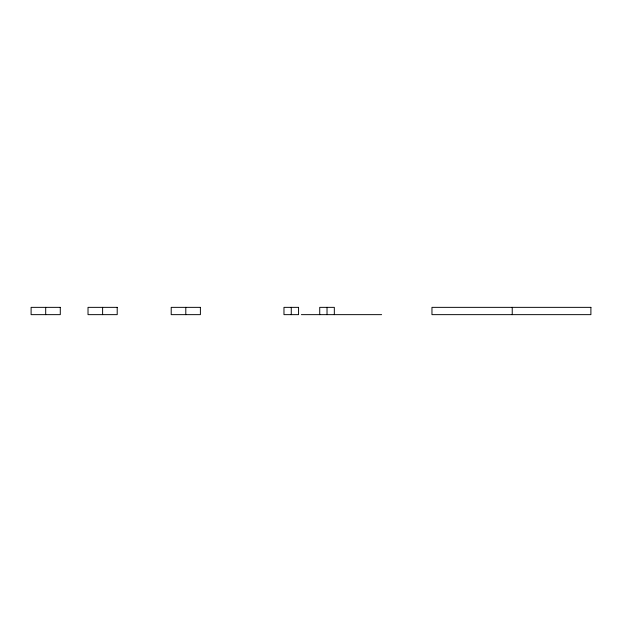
<?xml version="1.0" encoding="UTF-8"?>
<svg xmlns="http://www.w3.org/2000/svg" width="622" height="622" viewBox="0 0 622 622"><rect width="100%" height="100%" fill="white"/><g stroke="black" fill="none" stroke-linecap="round" stroke-linejoin="round"><path stroke-width="0.93" d="M301.359 314.646L381.628 314.646M512.233 307.354L512.233 314.646M334.325 314.646L334.325 307.354L319.731 307.354L319.731 314.646M327.024 307.354L327.024 314.646M291.267 307.354L291.267 314.646M185.799 307.354L185.799 314.646M102.614 307.354L102.614 314.646M45.694 307.354L45.694 314.646M60.287 307.354L31.1 307.354L31.1 314.646L60.287 314.646L60.287 307.354M117.208 307.354L88.021 307.354L88.021 314.646L117.208 314.646L117.208 307.354M200.393 307.354L171.205 307.354L171.205 314.646L200.393 314.646L200.393 307.354M298.568 307.354L283.974 307.354L283.974 314.646L298.568 314.646L298.568 307.354M590.9 307.354L431.963 307.354L431.963 314.646L590.9 314.646L590.9 307.354"/></g></svg>
